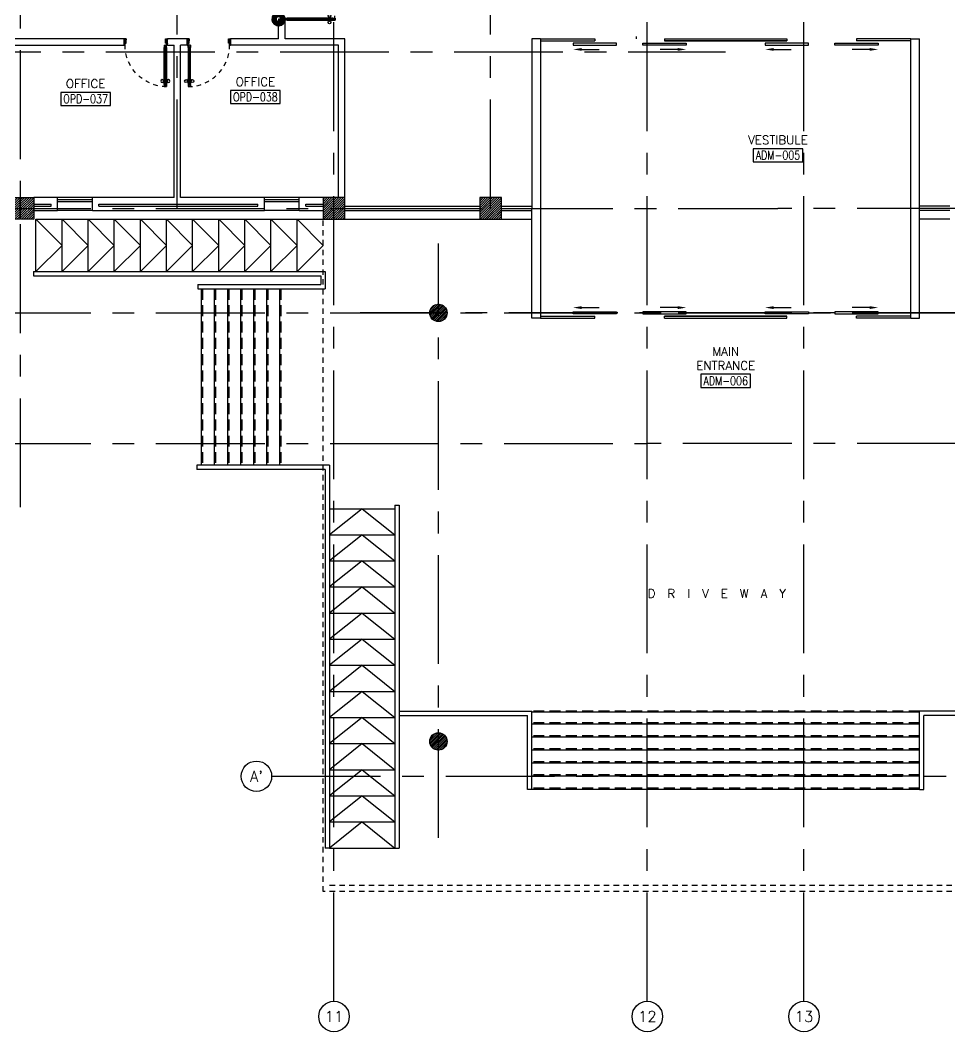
# Model space of a CAD drawing. Extents: x -0.4 to 91.7, y -13.9 to 77.4.
# Drawn here: x 53.23 to 74.59, y -13.87 to 9.38 of the extents above; entities that cross this region are included whole.
import ezdxf
from ezdxf.enums import TextEntityAlignment as Align

# ---------------------------------------------------------------- set-up
doc = ezdxf.new("R2010")
doc.units = 0
doc.header["$MEASUREMENT"] = 0
for name, pattern in [('CENTERX2', [4, 2.5, -0.5, 0.5, -0.5]), ('HIDDEN', [0.375, 0.25, -0.125]), ('HIDDEN2', [0.1875, 0.125, -0.0625])]:
    doc.linetypes.add(name, pattern=pattern)
doc.layers.get('0').update_dxf_attribs({"color": 11, "linetype": 'CONTINUOUS'})
for name, color, linetype in [('AX', 11, 'CONTINUOUS'), ('AX-CR', 11, 'CONTINUOUS'), ('AX-TXT', 11, 'CONTINUOUS'), ('AXES', 11, 'CENTERX2'), ('CANOPY-LN', 11, 'CONTINUOUS'), ('COL', 11, 'CONTINUOUS'), ('DOOR', 11, 'CONTINUOUS'), ('Handrail', 11, 'CONTINUOUS'), ('HAT', 11, 'CONTINUOUS'), ('INSUL', 11, 'CONTINUOUS'), ('Ramb', 11, 'CONTINUOUS'), ('RM-BOX', 11, 'CONTINUOUS'), ('RM-NAME', 11, 'CONTINUOUS'), ('RM-NO', 11, 'CONTINUOUS'), ('SHAFT', 11, 'CONTINUOUS'), ('Step', 11, 'CONTINUOUS'), ('TEXT', 11, 'CONTINUOUS'), ('WALL', 11, 'CONTINUOUS'), ('WIN', 11, 'CONTINUOUS')]:
    doc.layers.add(name, color=color, linetype=linetype)
doc.styles.add('ROMANS', font='ROMANS.shx', dxfattribs={"width": 0.6})

# ---------------------------------------------------------------- blocks, each defined once
blk = doc.blocks.new('COL50')
at = {"layer": 'COL'}
blk.add_lwpolyline([(-250, 250), (-250, -250), (250, -250), (250, 250)], close=True, dxfattribs=at)
blk = doc.blocks.new('*X57')
at = {"color": 0}
for p, q in [((193089, 10708), (193542, 11161)), ((193089, 10761), (193488, 11161)), ((193089, 10814), (193435, 11161)), ((193089, 10867), (193382, 11161)), ((193089, 10920), (193329, 11161)), ((193089, 10973), (193276, 11161)), ((193089, 11026), (193223, 11161)), ((193089, 11079), (193170, 11161)), ((193089, 11132), (193117, 11161)), ((193095, 10661), (193589, 11155)), ((193148, 10661), (193589, 11102)), ((193201, 10661), (193589, 11049)), ((193254, 10661), (193589, 10996)), ((193307, 10661), (193589, 10943)), ((193360, 10661), (193589, 10890)), ((193413, 10661), (193589, 10837)), ((193466, 10661), (193589, 10784)), ((193519, 10661), (193589, 10731)), ((193572, 10661), (193589, 10678))]:
    blk.add_line(p, q, dxfattribs=at)
blk = doc.blocks.new('RM1')
at = {"layer": 'RM-BOX'}
blk.add_lwpolyline([(570, -200), (-570, -200), (-570, -500), (570, -500)], close=True, dxfattribs=at)
at = {"layer": 'RM-NAME', "style": 'ROMANS'}
for tag, p in [('ROOMNAME1', (0, 324)), ('ROOMNAME2', (0, 0))]:
    blk.add_attdef(tag, text='', height=200, dxfattribs=at).set_placement(p, align=Align.MIDDLE)
at = {"layer": 'RM-NO', "style": 'ROMANS', "width": 0.8}
blk.add_attdef('ROOMNO', text='', height=200, dxfattribs=at).set_placement((0, -350), align=Align.MIDDLE)
blk = doc.blocks.new('*X123')
at = {"color": 0}
for p, q in [((73379, 10694), (73846, 11161)), ((73379, 10747), (73793, 11161)), ((73379, 10800), (73740, 11161)), ((73379, 10853), (73687, 11161)), ((73379, 10906), (73634, 11161)), ((73379, 10959), (73581, 11161)), ((73379, 11012), (73528, 11161)), ((73379, 11065), (73475, 11161)), ((73379, 11118), (73422, 11161)), ((73399, 10661), (73879, 11141)), ((73452, 10661), (73879, 11088)), ((73505, 10661), (73879, 11035)), ((73558, 10661), (73879, 10982)), ((73611, 10661), (73879, 10929)), ((73664, 10661), (73879, 10876)), ((73717, 10661), (73879, 10823)), ((73770, 10661), (73879, 10770)), ((73823, 10661), (73879, 10717)), ((73876, 10661), (73879, 10664))]:
    blk.add_line(p, q, dxfattribs=at)
blk = doc.blocks.new('DOOR100')
at = {"layer": 'DOOR', "color": 7, "linetype": 'ByBlock'}
for p, q in [((-91, 1205), (-91, 1140)), ((-82, 1205), (-91, 1205)), ((-82, 1128), (-82, 1218)), ((-75, 1218), (-82, 1218)), ((-82, 1205), (-82, 1140)), ((-75, 1250), (-75, 1300)), ((-75, 1300), (-25, 1300)), ((-25, 1300), (-75, 1300)), ((-58, 1250), (-75, 1250)), ((-58, 1250), (-58, 1270)), ((-42, 1270), (-58, 1270)), ((-42, 1250), (-42, 1270)), ((-25, 1250), (-42, 1250)), ((-25, 1250), (-25, 1300)), ((-25, 1218), (-18, 1218)), ((-18, 1128), (-18, 1218)), ((-18, 1205), (-18, 1140)), ((-18, 1205), (-9, 1205)), ((-9, 1205), (-9, 1140)), ((-82, 1140), (-91, 1140)), ((-75, 1128), (-82, 1128)), ((-25, 1128), (-18, 1128)), ((-18, 1140), (-9, 1140)), ((-1200, 0), (-1200, 150)), ((-1200, 150), (-1175, 150)), ((-1200, 150), (-1200, 0)), ((-1150, 0), (-1200, 114)), ((-1150, 0), (-1200, 40)), ((-1150, 0), (-1200, 0)), ((-1175, 150), (-1175, 100)), ((-1175, 100), (-1150, 100)), ((-1150, 0), (-1163, 100)), ((-1150, 100), (-1150, 0)), ((-75, 200), (-58, 200)), ((-75, 150), (-75, 200)), ((-75, 150), (-25, 150)), ((-58, 200), (-58, 180)), ((-58, 180), (-42, 180)), ((-50, 0), (0, 114)), ((-50, 100), (-50, 0)), ((-50, 0), (-37, 100)), ((-25, 100), (-50, 100)), ((-50, 0), (0, 40)), ((-50, 0), (0, 0)), ((-42, 200), (-25, 200)), ((-42, 180), (-42, 200)), ((-25, 200), (-25, 150)), ((0, 150), (-25, 150)), ((-25, 150), (-25, 100)), ((0, 0), (0, 150)), ((0, 150), (0, 0))]:
    blk.add_line(p, q, dxfattribs=at)
at = {"layer": 'DOOR', "linetype": 'ByBlock'}
for p, q in [((-75, 1250), (-75, 200)), ((-58, 200), (-58, 1250)), ((-42, 200), (-42, 1250)), ((-25, 200), (-25, 1250))]:
    blk.add_line(p, q, dxfattribs=at)
at = {"layer": 'DOOR', "color": 7, "linetype": 'ByBlock'}
for centre in [(-124, 1173), (24, 1173)]:
    blk.add_circle(centre, 32.4, dxfattribs=at)
at = {"layer": 'DOOR', "linetype": 'HIDDEN', "ltscale": 0.5}
blk.add_arc((-25, 150), 1150, 90, 180, dxfattribs=at)
at = {"layer": 'DOOR', "color": 7, "linetype": 'ByBlock'}
for centre, radius, start, end in [((-1150, 0), 154, 103.7142, 108.8947), ((-1150, 0), 134, 100.72, 111.8402), ((-1150, 0), 94.4, 90, 121.9818), ((-1150, 0), 74.4, 90, 132.2236), ((-1150, 0), 54.4, 90, 156.7926), ((-1150, 0), 34.4, 90, 180), ((-1150, 0), 14.4, 90, 180), ((-50, 0), 94.4, 58.0182, 90), ((-50, 0), 74.4, 47.7764, 90), ((-50, 0), 54.4, 23.2074, 90), ((-50, 0), 34.4, 0, 90), ((-50, 0), 14.4, 0, 90), ((-50, 0), 134, 68.1598, 79.28), ((-50, 0), 114, 64.0838, 77.3774), ((-50, 0), 154, 71.1053, 76.2858)]:
    blk.add_arc(centre, radius, start, end, dxfattribs=at)
blk = doc.blocks.new('A$C49F1192B')
at = {"layer": 'DOOR', "color": 0, "linetype": 'ByBlock', "xscale": -1, "rotation": 270}
blk.add_blockref('DOOR100', (0, 1200), dxfattribs=at)
blk = doc.blocks.new('AXU')
at = {"layer": 'AX-CR'}
blk.add_circle((0, 350), 350, dxfattribs=at)
at = {"layer": 'AX-TXT', "style": 'ROMANS'}
blk.add_attdef('AX', text='', height=250, dxfattribs=at).set_placement((0, 350), align=Align.MIDDLE)
blk = doc.blocks.new('AXL')
at = {"layer": 'AX-CR'}
blk.add_circle((-350, 0), 350, dxfattribs=at)
at = {"layer": 'AX-TXT', "style": 'ROMANS'}
blk.add_attdef('AX', text='', height=250, dxfattribs=at).set_placement((-350, 0), align=Align.MIDDLE)
blk = doc.blocks.new('C-300')
at = {"layer": 'HAT', "linetype": 'ByBlock', "ltscale": 0.3}
h = blk.add_hatch(dxfattribs=at)
h.set_pattern_fill('ANSI31', color=8, scale=300, style=0)
h.set_pattern_definition([(45, (-258496.182, -82361.005), (-26.5165043, 26.5165043), [])])
h.paths.add_polyline_path([(300, 500), (0, 500), (0, 250), (300, 250)])
h.paths.add_polyline_path([(300, 250), (0, 250), (0, 0), (300, 0)])
at = {"layer": 'COL'}
blk.add_lwpolyline([(0, 500), (300, 500), (300, 0), (0, 0)], close=True, dxfattribs=at)
blk = doc.blocks.new('C-300A')
at = {"layer": 'SHAFT', "color": 6, "linetype": 'ByBlock', "ltscale": 0.3}
for p in [(-300, 0), (20, 0)]:
    blk.add_blockref('C-300', p, dxfattribs=at)
blk = doc.blocks.new('DOOR1000')
at = {"layer": 'DOOR', "color": 7, "linetype": 'ByBlock'}
for p, q in [((-150, 0), (0, 0)), ((-150, 0), (-150, -25)), ((0, -50), (-114, 0)), ((0, -50), (-40, 0)), ((0, -50), (0, 0)), ((-1100, -25), (-1100, -75)), ((-1100, -75), (-1100, -25)), ((-1050, -25), (-1100, -25)), ((-1050, -75), (-1100, -75)), ((-1070, -42), (-1070, -58)), ((-1050, -42), (-1070, -42)), ((-1050, -58), (-1070, -58)), ((-1050, -25), (-1050, -42)), ((-1050, -58), (-1050, -75)), ((-1018, -25), (-1018, -18)), ((-928, -18), (-1018, -18)), ((-1018, -75), (-1018, -82)), ((-928, -82), (-1018, -82)), ((-1005, -18), (-1005, -9)), ((-1005, -9), (-940, -9)), ((-1005, -18), (-940, -18)), ((-1005, -82), (-1005, -91)), ((-1005, -82), (-940, -82)), ((-1005, -91), (-940, -91)), ((-940, -18), (-940, -9)), ((-940, -82), (-940, -91)), ((-928, -25), (-928, -18)), ((-928, -75), (-928, -82)), ((-200, -25), (-150, -25)), ((-200, -42), (-200, -25)), ((-180, -42), (-200, -42)), ((-200, -58), (-180, -58)), ((-200, -75), (-200, -58)), ((-150, -75), (-200, -75)), ((-180, -58), (-180, -42)), ((-150, -25), (-100, -25)), ((-150, -75), (-150, -25)), ((-100, -25), (-100, -50)), ((0, -50), (-100, -37)), ((-100, -50), (0, -50)), ((-150, -975), (-100, -975)), ((-150, -1000), (-150, -975)), ((-150, -1000), (0, -1000)), ((0, -1000), (-150, -1000)), ((0, -950), (-114, -1000)), ((-100, -975), (-100, -950)), ((0, -950), (-100, -963)), ((-100, -950), (0, -950)), ((0, -950), (-40, -1000)), ((0, -950), (0, -1000))]:
    blk.add_line(p, q, dxfattribs=at)
at = {"layer": 'DOOR', "linetype": 'ByBlock'}
for p, q in [((-200, -25), (-1050, -25)), ((-200, -42), (-1050, -42)), ((-200, -58), (-1050, -58)), ((-1050, -75), (-200, -75))]:
    blk.add_line(p, q, dxfattribs=at)
at = {"layer": 'DOOR', "color": 7, "linetype": 'ByBlock'}
for centre in [(-973, 24), (-973, -124)]:
    blk.add_circle(centre, 32.4, dxfattribs=at)
for centre, radius, start, end in [((0, -50), 154, 161.1053, 166.2858), ((0, -50), 94.4, 148.0182, 180), ((0, -50), 134, 158.1598, 169.28), ((0, -50), 114, 154.0838, 167.3774), ((0, -50), 74.4, 137.7764, 180), ((0, -50), 54.4, 113.2074, 180), ((0, -50), 34.4, 90, 180), ((0, -50), 14.4, 90, 180), ((0, -950), 154, 193.7142, 198.8947), ((0, -950), 134, 190.72, 201.8402), ((0, -950), 94.4, 180, 211.9818), ((0, -950), 74.4, 180, 222.2236), ((0, -950), 54.4, 180, 246.7926), ((0, -950), 34.4, 180, 270), ((0, -950), 14.4, 180, 270)]:
    blk.add_arc(centre, radius, start, end, dxfattribs=at)
at = {"layer": 'DOOR', "linetype": 'HIDDEN', "ltscale": 0.5}
blk.add_arc((-150, -25), 950, 180, 270, dxfattribs=at)

msp = doc.modelspace()

# ---------------------------------------------------------------- hatches: boundary and pattern name
at = {"layer": 'HAT'}
h = msp.add_hatch(dxfattribs=at)
h.set_pattern_fill('ANSI31', color=256, scale=0.24, style=0)
h.set_pattern_definition([(45, (13.849208, -32.257555), (-0.021213203, 0.021213203), [])])
h.paths.add_polyline_path([(62.6414, 2.65), (62.8414, 2.65), (62.8414, 2.85, 0.4142136)])
h.paths.add_polyline_path([(62.8414, 2.85), (62.8414, 2.65), (63.0414, 2.65, 0.4142136)])
h.paths.add_polyline_path([(63.0414, 2.65), (62.8414, 2.65), (62.8414, 2.45, 0.4142136)])
h.paths.add_polyline_path([(62.8414, 2.65), (62.6414, 2.65, 0.4142136), (62.8414, 2.45)])
h = msp.add_hatch(dxfattribs=at)
h.set_pattern_fill('ANSI31', color=256, scale=0.24, style=0)
h.set_pattern_definition([(45, (13.849208, -42.107555), (-0.021213203, 0.021213203), [])])
h.paths.add_polyline_path([(62.6414, -7.2), (62.8414, -7.2), (62.8414, -7, 0.4142136)])
h.paths.add_polyline_path([(62.8414, -7), (62.8414, -7.2), (63.0414, -7.2, 0.4142136)])
h.paths.add_polyline_path([(63.0414, -7.2), (62.8414, -7.2), (62.8414, -7.4, 0.4142136)])
h.paths.add_polyline_path([(62.8414, -7.2), (62.6414, -7.2, 0.4142136), (62.8414, -7.4)])

# ---------------------------------------------------------------- linework, layer by layer
at = {"layer": 'AXES'}
for p, q in [((60.4414, -13.1715), (60.4414, 76.6632)), ((67.6414, -13.1715), (67.6414, 76.6632)), ((71.2414, -13.1715), (71.2414, 76.6632)), ((53.2414, -1.8143), (53.2414, 76.3132)), ((56.8414, 5.05), (56.8414, 63.87)), ((64.0414, 5.05), (64.0414, 63.62)), ((11.2014, 8.65), (69.4414, 8.65)), ((0.35, 5.05), (70.6414, 5.05)), ((90.9611, 5.05), (70.6414, 5.05)), ((62.8414, -9.4172), (62.8414, 4.2447)), ((0.35, 2.65), (69.4414, 2.65)), ((0.35, 2.65), (77.8414, 2.65)), ((90.9611, 2.65), (61.0414, 2.65)), ((90.9611, 2.65), (69.4414, 2.65)), ((0.35, -0.35), (67.6414, -0.35)), ((0.35, -0.35), (67.6414, -0.35)), ((90.9611, -0.35), (67.6414, -0.35)), ((90.9611, -0.35), (67.6414, -0.35)), ((59.009, -8), (77.5968, -8))]:
    msp.add_line(p, q, dxfattribs=at)
at = {"layer": 'CANOPY-LN', "linetype": 'HIDDEN2'}
for p, q in [((60.1914, -10.65), (60.1914, 4.8)), ((78.6914, -10.65), (60.1914, -10.65))]:
    msp.add_line(p, q, dxfattribs=at)
at = {"layer": 'CANOPY-LN', "color": 8, "linetype": 'HIDDEN2'}
msp.add_line((60.3414, -10.5), (78.5414, -10.5), dxfattribs=at)
at = {"layer": 'DOOR'}
for p, q in [((65.1857, 8.95), (66.4357, 8.95)), ((65.1857, 8.9), (66.4357, 8.9)), ((66.4357, 8.95), (66.4357, 8.9)), ((67.3914, 8.95), (67.3914, 9)), ((68.0357, 8.95), (70.8472, 8.95)), ((68.0357, 8.95), (68.0357, 8.9)), ((68.0357, 8.9), (70.8472, 8.9)), ((70.8472, 8.95), (70.8472, 8.9)), ((72.4472, 8.95), (72.4472, 8.9)), ((73.6972, 8.95), (72.4472, 8.95)), ((73.6972, 8.9), (72.4472, 8.9)), ((66.1357, 8.7041), (66.5357, 8.7041)), ((66.1357, 8.7041), (66.5357, 8.7041)), ((68.3357, 8.7041), (67.9357, 8.7041)), ((68.3357, 8.7041), (67.9357, 8.7041)), ((70.5472, 8.7041), (70.9472, 8.7041)), ((70.5472, 8.7041), (70.9472, 8.7041)), ((72.7472, 8.7041), (72.3472, 8.7041)), ((72.7472, 8.7041), (72.3472, 8.7041)), ((65.1857, 2.575), (66.4357, 2.575)), ((66.1357, 2.7709), (66.5357, 2.7709)), ((66.1357, 2.7709), (66.5357, 2.7709)), ((66.4357, 2.525), (66.4357, 2.575)), ((68.3357, 2.7709), (67.9357, 2.7709)), ((68.3357, 2.7709), (67.9357, 2.7709)), ((68.0357, 2.575), (70.8472, 2.575)), ((68.0357, 2.525), (68.0357, 2.575)), ((70.5472, 2.7709), (70.9472, 2.7709)), ((70.5472, 2.7709), (70.9472, 2.7709)), ((70.8472, 2.525), (70.8472, 2.575)), ((72.7472, 2.7709), (72.3472, 2.7709)), ((72.7472, 2.7709), (72.3472, 2.7709)), ((72.4472, 2.525), (72.4472, 2.575)), ((73.6972, 2.575), (72.4472, 2.575)), ((65.1857, 2.525), (66.4357, 2.525)), ((68.0357, 2.525), (70.8472, 2.525)), ((73.6972, 2.525), (72.4472, 2.525))]:
    msp.add_line(p, q, dxfattribs=at)
for points in [[(65.9357, 8.85), (65.9357, 8.8), (66.9357, 8.8), (66.9357, 8.85), (65.9357, 8.85)], [(65.9357, 8.85), (65.9357, 8.8), (66.9357, 8.8), (66.9357, 8.85), (65.9357, 8.85)], [(68.5357, 8.85), (68.5357, 8.8), (67.5357, 8.8), (67.5357, 8.85), (68.5357, 8.85)], [(68.5357, 8.85), (68.5357, 8.8), (67.5357, 8.8), (67.5357, 8.85), (68.5357, 8.85)], [(68.0357, 8.95), (70.8472, 8.95), (70.8472, 8.9), (68.0357, 8.9)], [(70.3472, 8.85), (70.3472, 8.8), (71.3472, 8.8), (71.3472, 8.85), (70.3472, 8.85)], [(70.3472, 8.85), (70.3472, 8.8), (71.3472, 8.8), (71.3472, 8.85), (70.3472, 8.85)], [(72.9472, 8.85), (72.9472, 8.8), (71.9472, 8.8), (71.9472, 8.85), (72.9472, 8.85)], [(72.9472, 8.85), (72.9472, 8.8), (71.9472, 8.8), (71.9472, 8.85), (72.9472, 8.85)], [(65.9357, 2.625), (65.9357, 2.675), (66.9357, 2.675), (66.9357, 2.625), (65.9357, 2.625)], [(65.9357, 2.625), (65.9357, 2.675), (66.9357, 2.675), (66.9357, 2.625), (65.9357, 2.625)], [(68.5357, 2.625), (68.5357, 2.675), (67.5357, 2.675), (67.5357, 2.625), (68.5357, 2.625)], [(68.5357, 2.625), (68.5357, 2.675), (67.5357, 2.675), (67.5357, 2.625), (68.5357, 2.625)], [(68.0357, 2.525), (70.8472, 2.525), (70.8472, 2.575), (68.0357, 2.575)], [(70.3472, 2.625), (70.3472, 2.675), (71.3472, 2.675), (71.3472, 2.625), (70.3472, 2.625)], [(70.3472, 2.625), (70.3472, 2.675), (71.3472, 2.675), (71.3472, 2.625), (70.3472, 2.625)], [(72.9472, 2.625), (72.9472, 2.675), (71.9472, 2.675), (71.9472, 2.625), (72.9472, 2.625)], [(72.9472, 2.625), (72.9472, 2.675), (71.9472, 2.675), (71.9472, 2.625), (72.9472, 2.625)]]:
    msp.add_lwpolyline(points, dxfattribs=at)
for points in [[(66.1357, 8.6708), (66.1357, 8.7375), (65.9357, 8.7041)], [(66.1357, 8.6708), (66.1357, 8.7375), (65.9357, 8.7041)], [(68.3357, 8.6708), (68.3357, 8.7375), (68.5357, 8.7041)], [(68.3357, 8.6708), (68.3357, 8.7375), (68.5357, 8.7041)], [(70.5472, 8.6708), (70.5472, 8.7375), (70.3472, 8.7041)], [(70.5472, 8.6708), (70.5472, 8.7375), (70.3472, 8.7041)], [(72.7472, 8.6708), (72.7472, 8.7375), (72.9472, 8.7041)], [(72.7472, 8.6708), (72.7472, 8.7375), (72.9472, 8.7041)], [(66.1357, 2.8042), (66.1357, 2.7375), (65.9357, 2.7709)], [(66.1357, 2.8042), (66.1357, 2.7375), (65.9357, 2.7709)], [(68.3357, 2.8042), (68.3357, 2.7375), (68.5357, 2.7709)], [(68.3357, 2.8042), (68.3357, 2.7375), (68.5357, 2.7709)], [(70.5472, 2.8042), (70.5472, 2.7375), (70.3472, 2.7709)], [(70.5472, 2.8042), (70.5472, 2.7375), (70.3472, 2.7709)], [(72.7472, 2.8042), (72.7472, 2.7375), (72.9472, 2.7709)], [(72.7472, 2.8042), (72.7472, 2.7375), (72.9472, 2.7709)]]:
    msp.add_solid(points, dxfattribs=at)
at = {"layer": 'Handrail'}
for p, q in [((53.5914, 4.8), (60.1914, 4.8)), ((53.5376, 3.6), (60.2414, 3.6)), ((53.5376, 3.6), (53.5376, 3.5)), ((53.5376, 3.5), (60.1414, 3.5)), ((60.1414, 3.6), (60.1414, 3.6)), ((60.1414, 3.5), (60.1414, 3.3)), ((60.2414, 3.6), (60.2414, 3.2)), ((57.3096, 3.3), (60.1414, 3.3)), ((57.3096, 3.3), (57.3096, 3.2)), ((57.3096, 3.2), (60.2414, 3.2)), ((60.3414, -0.85), (57.2914, -0.85)), ((57.2914, -0.85), (57.2914, -0.95)), ((60.3414, -0.85), (60.3414, -9.65)), ((60.2414, -0.95), (57.2914, -0.95)), ((60.2414, -0.95), (60.2414, -9.65)), ((61.8414, -1.7715), (61.8414, -9.65)), ((61.8414, -1.7715), (61.9414, -1.7715)), ((61.9414, -1.7715), (61.9414, -9.65)), ((61.9414, -6.5), (64.9857, -6.5)), ((64.9857, -8.3), (64.9857, -6.5)), ((73.8972, -8.3), (73.8972, -6.5)), ((76.9414, -6.5), (73.8972, -6.5)), ((61.9414, -6.6), (64.8857, -6.6)), ((64.8857, -8.3), (64.8857, -6.6)), ((76.9414, -6.6), (73.9972, -6.6)), ((73.9972, -8.3), (73.9972, -6.6)), ((64.9857, -8.3), (64.8857, -8.3)), ((73.8972, -8.3), (73.9972, -8.3)), ((60.3414, -9.65), (60.2414, -9.65)), ((61.8414, -9.65), (61.9414, -9.65))]:
    msp.add_line(p, q, dxfattribs=at)
at = {"layer": 'INSUL'}
for p, q in [((53.5414, 5.15), (53.9414, 5.15)), ((53.9414, 5.1), (53.9414, 5.15)), ((55.0414, 5.15), (58.6914, 5.15)), ((55.0414, 5.1), (55.0414, 5.15)), ((58.6914, 5.1), (58.6914, 5.15)), ((59.7914, 5.1), (59.7914, 5.15)), ((59.7914, 5.15), (60.1914, 5.15)), ((53.5414, 5.1), (53.9414, 5.1)), ((55.0414, 5.1), (58.6914, 5.1)), ((59.7914, 5.1), (60.1914, 5.1))]:
    msp.add_line(p, q, dxfattribs=at)
at = {"layer": 'Ramb'}
for p, q in [((65.3914, 8.95), (66.0144, 8.95)), ((53.5914, 3.6), (53.5914, 4.8)), ((54.1914, 4.2), (53.5914, 4.8)), ((54.1914, 3.6), (54.1914, 4.8)), ((54.7914, 4.2), (54.1914, 4.8)), ((54.7914, 3.6), (54.7914, 4.8)), ((55.3914, 4.2), (54.7914, 4.8)), ((55.3914, 3.6), (55.3914, 4.8)), ((55.9914, 4.2), (55.3914, 4.8)), ((55.9914, 3.6), (55.9914, 4.8)), ((56.5914, 4.2), (55.9914, 4.8)), ((56.5914, 3.6), (56.5914, 4.8)), ((57.1914, 4.2), (56.5914, 4.8)), ((57.1914, 3.6), (57.1914, 4.8)), ((57.7914, 4.2), (57.1914, 4.8)), ((57.7914, 3.6), (57.7914, 4.8)), ((58.3914, 4.2), (57.7914, 4.8)), ((58.3914, 3.6), (58.3914, 4.8)), ((58.9914, 4.2), (58.3914, 4.8)), ((58.9914, 3.6), (58.9914, 4.8)), ((59.5914, 4.2), (58.9914, 4.8)), ((59.5914, 3.6), (59.5914, 4.8)), ((60.1914, 4.2), (59.5914, 4.8)), ((54.1914, 4.2), (53.5914, 3.6)), ((54.7914, 4.2), (54.1914, 3.6)), ((55.3914, 4.2), (54.7914, 3.6)), ((55.9914, 4.2), (55.3914, 3.6)), ((56.5914, 4.2), (55.9914, 3.6)), ((57.1914, 4.2), (56.5914, 3.6)), ((57.7914, 4.2), (57.1914, 3.6)), ((58.3914, 4.2), (57.7914, 3.6)), ((58.9914, 4.2), (58.3914, 3.6)), ((59.5914, 4.2), (58.9914, 3.6)), ((60.1914, 4.2), (59.5914, 3.6)), ((60.3414, -1.85), (61.8414, -1.85)), ((61.0914, -1.85), (60.3414, -2.45)), ((61.0914, -1.85), (61.8414, -2.45)), ((60.3414, -2.45), (61.8414, -2.45)), ((61.0914, -2.45), (60.3414, -3.05)), ((61.0914, -2.45), (61.8414, -3.05)), ((60.3414, -3.05), (61.8414, -3.05)), ((61.0914, -3.05), (60.3414, -3.65)), ((61.0914, -3.05), (61.8414, -3.65)), ((60.3414, -3.65), (61.8414, -3.65)), ((61.0914, -3.65), (60.3414, -4.25)), ((61.0914, -3.65), (61.8414, -4.25)), ((60.3414, -4.25), (61.8414, -4.25)), ((61.0914, -4.25), (60.3414, -4.85)), ((61.0914, -4.25), (61.8414, -4.85)), ((60.3414, -4.85), (61.8414, -4.85)), ((61.0914, -4.85), (60.3414, -5.45)), ((61.0914, -4.85), (61.8414, -5.45)), ((60.3414, -5.45), (61.8414, -5.45)), ((61.0914, -5.45), (60.3414, -6.05)), ((61.0914, -5.45), (61.8414, -6.05)), ((60.3414, -6.05), (61.8414, -6.05)), ((61.0914, -6.05), (60.3414, -6.65)), ((61.0914, -6.05), (61.8414, -6.65)), ((60.3414, -6.65), (61.8414, -6.65)), ((61.0914, -6.65), (60.3414, -7.25)), ((61.0914, -6.65), (61.8414, -7.25)), ((60.3414, -7.25), (61.8414, -7.25)), ((61.0914, -7.25), (60.3414, -7.85)), ((61.0914, -7.25), (61.8414, -7.85)), ((60.3414, -7.85), (61.8414, -7.85)), ((61.0914, -7.85), (60.3414, -8.45)), ((61.0914, -7.85), (61.8414, -8.45)), ((60.3414, -8.45), (61.8414, -8.45)), ((61.0914, -8.45), (60.3414, -9.05)), ((61.0914, -8.45), (61.8414, -9.05)), ((60.3414, -9.05), (61.8414, -9.05)), ((61.0914, -9.05), (60.3414, -9.65)), ((61.0914, -9.05), (61.8414, -9.65)), ((60.3414, -9.65), (61.8414, -9.65))]:
    msp.add_line(p, q, dxfattribs=at)
at = {"layer": 'Step'}
for p, q in [((57.3914, 3.2), (57.3914, -0.85)), ((57.6914, 3.2), (57.6914, -0.85)), ((57.9914, 3.2), (57.9914, -0.85)), ((58.2914, 3.2), (58.2914, -0.85)), ((58.5914, 3.2), (58.5914, -0.85)), ((58.8914, 3.2), (58.8914, -0.85)), ((59.1914, 3.2), (59.1914, -0.85)), ((73.8972, -6.53), (64.9857, -6.53)), ((73.8972, -6.8), (64.9857, -6.8)), ((73.8972, -7.1), (64.9857, -7.1)), ((73.8972, -7.4), (64.9857, -7.4)), ((73.8972, -7.7), (64.9857, -7.7)), ((73.8972, -8), (64.9857, -8)), ((73.8972, -8.3), (64.9857, -8.3))]:
    msp.add_line(p, q, dxfattribs=at)
at = {"layer": 'Step', "linetype": 'HIDDEN'}
for p, q in [((57.4214, 3.2), (57.4214, -0.85)), ((57.7214, 3.2), (57.7214, -0.85)), ((58.0214, 3.2), (58.0214, -0.85)), ((58.3214, 3.2), (58.3214, -0.85)), ((58.6214, 3.2), (58.6214, -0.85)), ((58.9214, 3.2), (58.9214, -0.85)), ((59.2214, 3.2), (59.2214, -0.85)), ((73.8972, -6.5), (64.9857, -6.5)), ((73.8972, -6.77), (64.9857, -6.77)), ((73.8972, -7.07), (64.9857, -7.07)), ((73.8972, -7.37), (64.9857, -7.37)), ((73.8972, -7.67), (64.9857, -7.67)), ((73.8972, -7.97), (64.9857, -7.97)), ((73.8972, -8.27), (64.9857, -8.27))]:
    msp.add_line(p, q, dxfattribs=at)
at = {"layer": 'WALL'}
for p, q in [((59.1664, 8.95), (59.1664, 9.35)), ((59.3164, 9.35), (59.1664, 9.35)), ((59.3164, 8.95), (59.3164, 9.35)), ((55.6164, 8.95), (53.0714, 8.95)), ((55.6164, 8.8), (55.6164, 8.95)), ((57.0664, 8.95), (56.6164, 8.95)), ((56.6164, 8.8), (56.6164, 8.95)), ((57.0664, 8.8), (57.0664, 8.95)), ((59.1664, 8.95), (58.0664, 8.95)), ((58.0664, 8.8), (58.0664, 8.95)), ((60.6914, 8.95), (59.3164, 8.95)), ((60.6914, 5.3), (60.6914, 8.95)), ((64.9857, 8.95), (64.9857, 5.05)), ((65.1857, 8.95), (64.9857, 8.95)), ((65.1857, 8.95), (65.1857, 2.525)), ((73.6972, 2.525), (73.6972, 8.95)), ((73.6972, 8.95), (73.8972, 8.95)), ((73.8972, 2.525), (73.8972, 8.95)), ((52.0964, 8.8), (55.6164, 8.8)), ((56.6164, 8.8), (56.7664, 8.8)), ((56.7664, 5.3), (56.7664, 8.8)), ((56.9164, 5.3), (56.9164, 8.8)), ((57.0664, 8.8), (56.9164, 8.8)), ((60.5414, 8.8), (58.0664, 8.8)), ((60.5414, 5.3), (60.5414, 8.8)), ((54.0914, 5.3), (53.5414, 5.3)), ((54.0914, 5), (54.0914, 5.3)), ((54.8914, 5), (54.8914, 5.3)), ((56.7664, 5.3), (54.8914, 5.3)), ((58.8414, 5.3), (56.9164, 5.3)), ((58.8414, 5), (58.8414, 5.3)), ((60.6914, 5.3), (59.6414, 5.3)), ((59.6414, 5), (59.6414, 5.3)), ((53.5414, 5), (54.0914, 5)), ((54.8914, 5), (58.8414, 5)), ((59.6414, 5), (60.1914, 5)), ((64.9857, 2.525), (64.9857, 5.05)), ((65.1857, 2.525), (64.9857, 2.525)), ((73.6972, 2.525), (73.8972, 2.525))]:
    msp.add_line(p, q, dxfattribs=at)
for centre in [(62.8414, 2.65), (62.8414, -7.2)]:
    msp.add_circle(centre, 0.2, dxfattribs=at)
at = {"layer": 'WIN'}
for p, q in [((54.8914, 5.3), (54.0914, 5.3)), ((54.8914, 5.25), (54.0914, 5.25)), ((54.8914, 5.2), (54.0914, 5.2)), ((59.6414, 5.3), (58.8414, 5.3)), ((59.6414, 5.25), (58.8414, 5.25)), ((59.6414, 5.2), (58.8414, 5.2)), ((54.8914, 5), (54.0914, 5)), ((59.6414, 5), (58.8414, 5)), ((60.6914, 5.1), (63.7914, 5.1)), ((60.6914, 5.05), (63.7914, 5.05)), ((60.6914, 5), (63.7914, 5)), ((64.2914, 5.1), (64.9857, 5.1)), ((64.2914, 5.05), (64.9857, 5.05)), ((64.2914, 5), (64.9857, 5)), ((74.5914, 5.1), (73.8972, 5.1)), ((74.5914, 5.05), (73.8972, 5.05)), ((74.5914, 5), (73.8972, 5)), ((60.6914, 4.8), (63.7914, 4.8)), ((64.2914, 4.8), (64.9857, 4.8)), ((74.5914, 4.8), (73.8972, 4.8))]:
    msp.add_line(p, q, dxfattribs=at)

# ---------------------------------------------------------------- block references
at = {"layer": 'AX', "xscale": 0.001000000047497451, "yscale": 0.0009999999892897904, "zscale": 0.001}
for name, p, values in [('AXL', (59.009, -8), {'AX': "A'"}), ('AXU', (60.4414, -13.8715), {'AX': '11'}), ('AXU', (67.6414, -13.8715), {'AX': '12'}), ('AXU', (71.2414, -13.8715), {'AX': '13'})]:
    msp.add_blockref(name, p, dxfattribs=at).add_auto_attribs(values)
at = {"layer": 'COL', "linetype": 'ByBlock', "xscale": 0.001000000047497451, "yscale": 0.0009999999892897904, "zscale": 0.001}
msp.add_blockref('C-300A', (53.2214, 4.8), dxfattribs=at)
at = {"layer": 'COL', "xscale": 0.001000000047497451, "yscale": 0.0009999999892897904, "zscale": 0.001}
for p in [(60.4414, 5.05), (64.0414, 5.05)]:
    msp.add_blockref('COL50', p, dxfattribs=at)
at = {"layer": 'DOOR', "color": 0, "xscale": -0.001000000047497451, "yscale": 0.0009999999892897904, "zscale": 0.001, "rotation": 180}
msp.add_blockref('A$C49F1192B', (59.1664, 10.55), dxfattribs=at)
at = {"layer": 'DOOR', "yscale": 0.0009999999892897904, "zscale": 0.001}
for p, xscale, rotation in [((56.6164, 8.95), -0.0009999999892897904, 270), ((57.0664, 8.95), 0.0009999999892897904, 90)]:
    msp.add_blockref('DOOR1000', p, dxfattribs=dict(at, xscale=xscale, rotation=rotation))
at = {"layer": 'HAT', "xscale": 0.001000000047497451, "yscale": 0.0009999999892897904, "zscale": 0.001}
for p, values in [((54.7341, 7.9177), {'ROOMNO': 'OPD-037', 'ROOMNAME2': 'OFFICE'}), ((58.6351, 7.9613), {'ROOMNO': 'OPD-038', 'ROOMNAME2': 'OFFICE'}), ((70.6431, 6.6231), {'ROOMNO': 'ADM-005', 'ROOMNAME2': 'VESTIBULE'}), ((69.4431, 1.4381), {'ROOMNO': 'ADM-006', 'ROOMNAME2': 'ENTRANCE', 'ROOMNAME1': 'MAIN'}), ((69.4431, 1.4381), {'ROOMNO': 'ADM-006', 'ROOMNAME2': 'ENTRANCE', 'ROOMNAME1': 'MAIN'})]:
    msp.add_blockref('RM1', p, dxfattribs=at).add_auto_attribs(values)
for name, p in [('*X123', (-13.1878, -5.861)), ('*X57', (-129.2971, -5.861))]:
    msp.add_blockref(name, p, dxfattribs=at)

# ---------------------------------------------------------------- texts
at = {"layer": 'TEXT', "color": 9, "style": 'ROMANS'}
msp.add_text('D  R  I  V  E  W  A  Y', height=0.2, dxfattribs=at).set_placement((69.2387, -3.8008), align=Align.MIDDLE)

doc.saveas('drawing.dxf')
